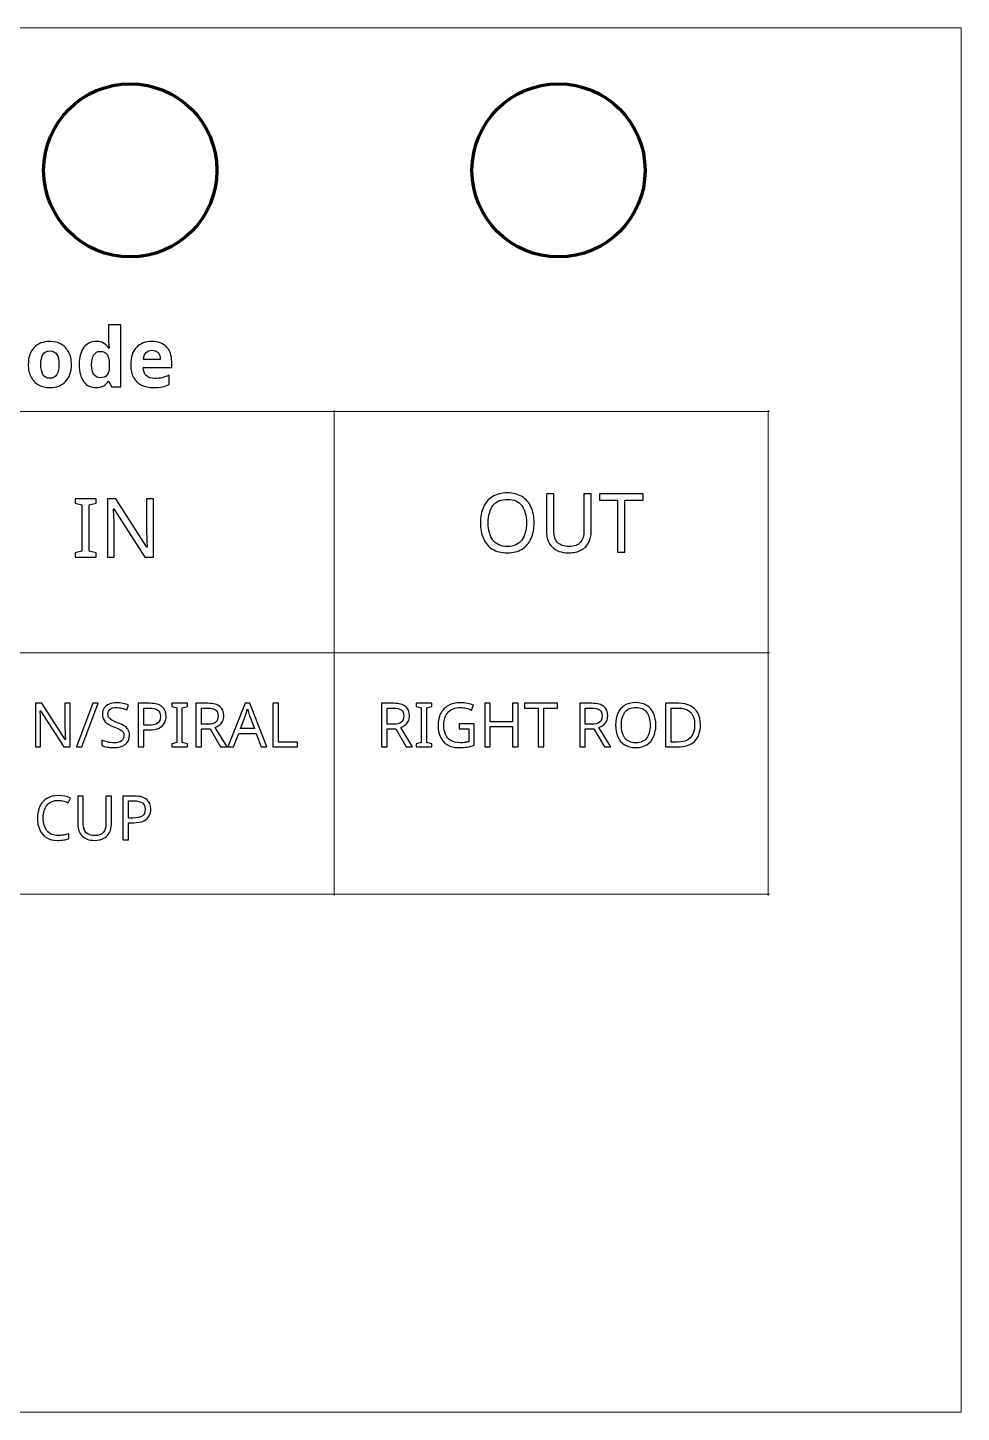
# Model space of a CAD drawing. Header units: inches. Extents: x -6.7 to 20.3, y -5.6 to 12.6.
# Drawn here: x 3.803 to 6.35, y -5.561 to -1.784 of the extents above; entities that cross this region are included whole.
import ezdxf

# ---------------------------------------------------------------- set-up
doc = ezdxf.new("R2010")
doc.units = ezdxf.units.IN
doc.header["$MEASUREMENT"] = 0
doc.layers.add('Layer 1', color=7, linetype='Continuous')

msp = doc.modelspace()

# ---------------------------------------------------------------- linework, layer by layer
at = {"layer": 'Layer 1', "color": 252, "lineweight": 18}
msp.add_lwpolyline([(-6.2482, -5.5607), (6.3502, -5.5607), (6.3502, -1.7839), (-6.2482, -1.7839), (-6.2482, -5.5607)], close=True, dxfattribs=at)
at = {"layer": 'Layer 1', "color": 61, "lineweight": 140}
msp.add_ellipse((4.0829, -2.1731), major_axis=(0, 0.2362), ratio=1, dxfattribs=at)
at = {"layer": 'Layer 1', "color": 62, "lineweight": 140}
msp.add_ellipse((5.2513, -2.1731), major_axis=(0, 0.2362), ratio=1, dxfattribs=at)
at = {"layer": 'Layer 1', "color": 250}
for points, knots in [([(3.9892, -2.7657), (3.9757, -2.7657), (3.9647, -2.7604), (3.9563, -2.7498), (3.9478, -2.7392), (3.9436, -2.7236), (3.9436, -2.703), (3.9436, -2.6821), (3.9479, -2.6664), (3.9565, -2.6558), (3.9651, -2.6452), (3.9763, -2.6399), (3.9903, -2.6399), (3.9989, -2.6399), (4.0058, -2.6416), (4.0112, -2.645), (4.0165, -2.6484), (4.0209, -2.6527), (4.0243, -2.6577), (4.0243, -2.6577), (4.0254, -2.6577), (4.0254, -2.6577), (4.0249, -2.655), (4.0245, -2.6513), (4.0242, -2.6465), (4.0238, -2.6417), (4.0236, -2.6372), (4.0236, -2.6332), (4.0236, -2.6332), (4.0236, -2.5946), (4.0236, -2.5946), (4.0236, -2.5946), (4.0574, -2.5946), (4.0574, -2.5946), (4.0574, -2.5946), (4.0574, -2.7635), (4.0574, -2.7635), (4.0574, -2.7635), (4.0316, -2.7635), (4.0316, -2.7635), (4.0316, -2.7635), (4.0249, -2.7477), (4.0249, -2.7477), (4.0249, -2.7477), (4.0236, -2.7477), (4.0236, -2.7477), (4.0205, -2.7527), (4.0162, -2.757), (4.0107, -2.7605), (4.0052, -2.7639), (3.9981, -2.7657), (3.9892, -2.7657)], [0, 0, 0, 0, 0.058824, 0.058824, 0.058824, 0.117647, 0.117647, 0.117647, 0.176471, 0.176471, 0.176471, 0.235294, 0.235294, 0.235294, 0.294118, 0.294118, 0.294118, 0.352941, 0.352941, 0.352941, 0.411765, 0.411765, 0.411765, 0.470588, 0.470588, 0.470588, 0.529412, 0.529412, 0.529412, 0.588235, 0.588235, 0.588235, 0.647059, 0.647059, 0.647059, 0.705882, 0.705882, 0.705882, 0.764706, 0.764706, 0.764706, 0.823529, 0.823529, 0.823529, 0.882353, 0.882353, 0.882353, 0.941176, 0.941176, 0.941176, 1, 1, 1, 1]), ([(3.9225, -2.7026), (3.9225, -2.7227), (3.9172, -2.7383), (3.9066, -2.7492), (3.896, -2.7602), (3.8816, -2.7657), (3.8634, -2.7657), (3.852, -2.7657), (3.8419, -2.7632), (3.833, -2.7584), (3.8242, -2.7535), (3.8173, -2.7463), (3.8123, -2.7369), (3.8072, -2.7275), (3.8047, -2.7161), (3.8047, -2.7026), (3.8047, -2.6824), (3.81, -2.6669), (3.8206, -2.6561), (3.8312, -2.6453), (3.8457, -2.6399), (3.864, -2.6399), (3.8755, -2.6399), (3.8855, -2.6423), (3.8943, -2.6471), (3.903, -2.652), (3.9099, -2.659), (3.9149, -2.6684), (3.92, -2.6777), (3.9225, -2.6891), (3.9225, -2.7026)], [0, 0, 0, 0, 0.1, 0.1, 0.1, 0.2, 0.2, 0.2, 0.3, 0.3, 0.3, 0.4, 0.4, 0.4, 0.5, 0.5, 0.5, 0.6, 0.6, 0.6, 0.7, 0.7, 0.7, 0.8, 0.8, 0.8, 0.9, 0.9, 0.9, 1, 1, 1, 1]), ([(4.1416, -2.6399), (4.1585, -2.6399), (4.1718, -2.6447), (4.1815, -2.6541), (4.1912, -2.6636), (4.1961, -2.6772), (4.1961, -2.695), (4.1961, -2.695), (4.1961, -2.7112), (4.1961, -2.7112), (4.1961, -2.7112), (4.1181, -2.7112), (4.1181, -2.7112), (4.1185, -2.7204), (4.1213, -2.7277), (4.1266, -2.7329), (4.1319, -2.7382), (4.1395, -2.7408), (4.1494, -2.7408), (4.1569, -2.7408), (4.1638, -2.7401), (4.1701, -2.7386), (4.1763, -2.7371), (4.1826, -2.7349), (4.1892, -2.7319), (4.1892, -2.7319), (4.1892, -2.757), (4.1892, -2.757), (4.1832, -2.76), (4.1769, -2.7622), (4.1703, -2.7636), (4.1636, -2.765), (4.1555, -2.7657), (4.1458, -2.7657), (4.1338, -2.7657), (4.1232, -2.7634), (4.1139, -2.7589), (4.1047, -2.7544), (4.0974, -2.7475), (4.0921, -2.7384), (4.0867, -2.7292), (4.0841, -2.7176), (4.0841, -2.7037), (4.0841, -2.6825), (4.0893, -2.6666), (4.0999, -2.6559), (4.1105, -2.6452), (4.1244, -2.6399), (4.1416, -2.6399)], [0, 0, 0, 0, 0.0625, 0.0625, 0.0625, 0.125, 0.125, 0.125, 0.1875, 0.1875, 0.1875, 0.25, 0.25, 0.25, 0.3125, 0.3125, 0.3125, 0.375, 0.375, 0.375, 0.4375, 0.4375, 0.4375, 0.5, 0.5, 0.5, 0.5625, 0.5625, 0.5625, 0.625, 0.625, 0.625, 0.6875, 0.6875, 0.6875, 0.75, 0.75, 0.75, 0.8125, 0.8125, 0.8125, 0.875, 0.875, 0.875, 0.9375, 0.9375, 0.9375, 1, 1, 1, 1]), ([(3.8389, -2.7026), (3.8389, -2.7144), (3.8409, -2.7237), (3.8447, -2.7302), (3.8486, -2.7368), (3.8549, -2.7401), (3.8638, -2.7401), (3.8724, -2.7401), (3.8786, -2.7368), (3.8825, -2.7302), (3.8863, -2.7237), (3.8883, -2.7144), (3.8883, -2.7026), (3.8883, -2.6906), (3.8863, -2.6814), (3.8825, -2.675), (3.8786, -2.6687), (3.8723, -2.6655), (3.8636, -2.6655), (3.8549, -2.6655), (3.8486, -2.6687), (3.8447, -2.675), (3.8409, -2.6814), (3.8389, -2.6906), (3.8389, -2.7026)], [0, 0, 0, 0, 0.125, 0.125, 0.125, 0.25, 0.25, 0.25, 0.375, 0.375, 0.375, 0.5, 0.5, 0.5, 0.625, 0.625, 0.625, 0.75, 0.75, 0.75, 0.875, 0.875, 0.875, 1, 1, 1, 1]), ([(4.0009, -2.7388), (4.01, -2.7388), (4.0163, -2.7362), (4.0201, -2.7309), (4.0238, -2.7257), (4.0257, -2.7176), (4.0258, -2.7068), (4.0258, -2.7068), (4.0258, -2.7032), (4.0258, -2.7032), (4.0258, -2.6915), (4.0241, -2.6826), (4.0205, -2.6764), (4.0169, -2.6701), (4.0103, -2.667), (4.0007, -2.667), (3.9935, -2.667), (3.9878, -2.6701), (3.9837, -2.6764), (3.9796, -2.6826), (3.9776, -2.6916), (3.9776, -2.7035), (3.9776, -2.7153), (3.9796, -2.7242), (3.9837, -2.73), (3.9878, -2.7359), (3.9935, -2.7388), (4.0009, -2.7388)], [0, 0, 0, 0, 0.111111, 0.111111, 0.111111, 0.222222, 0.222222, 0.222222, 0.333333, 0.333333, 0.333333, 0.444444, 0.444444, 0.444444, 0.555556, 0.555556, 0.555556, 0.666667, 0.666667, 0.666667, 0.777778, 0.777778, 0.777778, 0.888889, 0.888889, 0.888889, 1, 1, 1, 1]), ([(4.1425, -2.6637), (4.1358, -2.6637), (4.1304, -2.6658), (4.1262, -2.67), (4.1219, -2.6742), (4.1195, -2.6805), (4.1189, -2.6888), (4.1189, -2.6888), (4.1647, -2.6888), (4.1647, -2.6888), (4.1646, -2.6815), (4.1627, -2.6755), (4.1591, -2.6708), (4.1554, -2.6661), (4.1499, -2.6637), (4.1425, -2.6637)], [0, 0, 0, 0, 0.2, 0.2, 0.2, 0.4, 0.4, 0.4, 0.6, 0.6, 0.6, 0.8, 0.8, 0.8, 1, 1, 1, 1]), ([(5.1848, -3.1345), (5.1848, -3.1509), (5.182, -3.1653), (5.1765, -3.1775), (5.1709, -3.1897), (5.1627, -3.1992), (5.1519, -3.2061), (5.1411, -3.2129), (5.1277, -3.2163), (5.1117, -3.2163), (5.0952, -3.2163), (5.0816, -3.2129), (5.0707, -3.2061), (5.0598, -3.1992), (5.0517, -3.1897), (5.0464, -3.1774), (5.041, -3.1651), (5.0384, -3.1507), (5.0384, -3.1343), (5.0384, -3.118), (5.041, -3.1038), (5.0464, -3.0916), (5.0517, -3.0795), (5.0598, -3.07), (5.0707, -3.0632), (5.0816, -3.0564), (5.0953, -3.0529), (5.1119, -3.0529), (5.1278, -3.0529), (5.1411, -3.0563), (5.1519, -3.0631), (5.1627, -3.0698), (5.1709, -3.0793), (5.1765, -3.0915), (5.182, -3.1037), (5.1848, -3.1181), (5.1848, -3.1345)], [0, 0, 0, 0, 0.083333, 0.083333, 0.083333, 0.166667, 0.166667, 0.166667, 0.25, 0.25, 0.25, 0.333333, 0.333333, 0.333333, 0.416667, 0.416667, 0.416667, 0.5, 0.5, 0.5, 0.583333, 0.583333, 0.583333, 0.666667, 0.666667, 0.666667, 0.75, 0.75, 0.75, 0.833333, 0.833333, 0.833333, 0.916667, 0.916667, 0.916667, 1, 1, 1, 1]), ([(5.3406, -3.1581), (5.3406, -3.169), (5.3384, -3.1789), (5.3339, -3.1877), (5.3295, -3.1965), (5.3227, -3.2035), (5.3136, -3.2086), (5.3045, -3.2137), (5.2929, -3.2163), (5.2788, -3.2163), (5.2591, -3.2163), (5.2441, -3.2109), (5.2338, -3.2002), (5.2235, -3.1894), (5.2184, -3.1752), (5.2184, -3.1576), (5.2184, -3.1576), (5.2184, -3.0554), (5.2184, -3.0554), (5.2184, -3.0554), (5.2384, -3.0554), (5.2384, -3.0554), (5.2384, -3.0554), (5.2384, -3.1583), (5.2384, -3.1583), (5.2384, -3.1712), (5.2418, -3.1812), (5.2487, -3.1883), (5.2556, -3.1954), (5.266, -3.1989), (5.2799, -3.1989), (5.2943, -3.1989), (5.3047, -3.1951), (5.3111, -3.1875), (5.3176, -3.1799), (5.3208, -3.1701), (5.3208, -3.1581), (5.3208, -3.1581), (5.3208, -3.0554), (5.3208, -3.0554), (5.3208, -3.0554), (5.3406, -3.0554), (5.3406, -3.0554), (5.3406, -3.0554), (5.3406, -3.1581), (5.3406, -3.1581)], [0, 0, 0, 0, 0.066667, 0.066667, 0.066667, 0.133333, 0.133333, 0.133333, 0.2, 0.2, 0.2, 0.266667, 0.266667, 0.266667, 0.333333, 0.333333, 0.333333, 0.4, 0.4, 0.4, 0.466667, 0.466667, 0.466667, 0.533333, 0.533333, 0.533333, 0.6, 0.6, 0.6, 0.666667, 0.666667, 0.666667, 0.733333, 0.733333, 0.733333, 0.8, 0.8, 0.8, 0.866667, 0.866667, 0.866667, 0.933333, 0.933333, 0.933333, 1, 1, 1, 1]), ([(5.4326, -3.2141), (5.4326, -3.2141), (5.4126, -3.2141), (5.4126, -3.2141), (5.4126, -3.2141), (5.4126, -3.0729), (5.4126, -3.0729), (5.4126, -3.0729), (5.363, -3.0729), (5.363, -3.0729), (5.363, -3.0729), (5.363, -3.0554), (5.363, -3.0554), (5.363, -3.0554), (5.4819, -3.0554), (5.4819, -3.0554), (5.4819, -3.0554), (5.4819, -3.0729), (5.4819, -3.0729), (5.4819, -3.0729), (5.4326, -3.0729), (5.4326, -3.0729), (5.4326, -3.0729), (5.4326, -3.2141), (5.4326, -3.2141)], [0, 0, 0, 0, 0.125, 0.125, 0.125, 0.25, 0.25, 0.25, 0.375, 0.375, 0.375, 0.5, 0.5, 0.5, 0.625, 0.625, 0.625, 0.75, 0.75, 0.75, 0.875, 0.875, 0.875, 1, 1, 1, 1]), ([(3.9898, -3.2279), (3.9898, -3.2279), (3.9325, -3.2279), (3.9325, -3.2279), (3.9325, -3.2279), (3.9325, -3.2163), (3.9325, -3.2163), (3.9325, -3.2163), (3.9511, -3.2121), (3.9511, -3.2121), (3.9511, -3.2121), (3.9511, -3.0852), (3.9511, -3.0852), (3.9511, -3.0852), (3.9325, -3.0808), (3.9325, -3.0808), (3.9325, -3.0808), (3.9325, -3.0692), (3.9325, -3.0692), (3.9325, -3.0692), (3.9898, -3.0692), (3.9898, -3.0692), (3.9898, -3.0692), (3.9898, -3.0808), (3.9898, -3.0808), (3.9898, -3.0808), (3.9711, -3.0852), (3.9711, -3.0852), (3.9711, -3.0852), (3.9711, -3.2121), (3.9711, -3.2121), (3.9711, -3.2121), (3.9898, -3.2163), (3.9898, -3.2163), (3.9898, -3.2163), (3.9898, -3.2279), (3.9898, -3.2279)], [0, 0, 0, 0, 0.083333, 0.083333, 0.083333, 0.166667, 0.166667, 0.166667, 0.25, 0.25, 0.25, 0.333333, 0.333333, 0.333333, 0.416667, 0.416667, 0.416667, 0.5, 0.5, 0.5, 0.583333, 0.583333, 0.583333, 0.666667, 0.666667, 0.666667, 0.75, 0.75, 0.75, 0.833333, 0.833333, 0.833333, 0.916667, 0.916667, 0.916667, 1, 1, 1, 1]), ([(4.1462, -3.2279), (4.1462, -3.2279), (4.1229, -3.2279), (4.1229, -3.2279), (4.1229, -3.2279), (4.038, -3.0961), (4.038, -3.0961), (4.038, -3.0961), (4.0371, -3.0961), (4.0371, -3.0961), (4.0374, -3.1013), (4.0378, -3.1077), (4.0382, -3.1154), (4.0387, -3.1231), (4.0389, -3.1311), (4.0389, -3.1392), (4.0389, -3.1392), (4.0389, -3.2279), (4.0389, -3.2279), (4.0389, -3.2279), (4.0205, -3.2279), (4.0205, -3.2279), (4.0205, -3.2279), (4.0205, -3.0692), (4.0205, -3.0692), (4.0205, -3.0692), (4.0436, -3.0692), (4.0436, -3.0692), (4.0436, -3.0692), (4.1282, -3.2006), (4.1282, -3.2006), (4.1282, -3.2006), (4.1291, -3.2006), (4.1291, -3.2006), (4.129, -3.1982), (4.1288, -3.1946), (4.1286, -3.1899), (4.1283, -3.1851), (4.1281, -3.18), (4.1279, -3.1743), (4.1277, -3.1687), (4.1276, -3.1635), (4.1276, -3.1588), (4.1276, -3.1588), (4.1276, -3.0692), (4.1276, -3.0692), (4.1276, -3.0692), (4.1462, -3.0692), (4.1462, -3.0692), (4.1462, -3.0692), (4.1462, -3.2279), (4.1462, -3.2279)], [0, 0, 0, 0, 0.058824, 0.058824, 0.058824, 0.117647, 0.117647, 0.117647, 0.176471, 0.176471, 0.176471, 0.235294, 0.235294, 0.235294, 0.294118, 0.294118, 0.294118, 0.352941, 0.352941, 0.352941, 0.411765, 0.411765, 0.411765, 0.470588, 0.470588, 0.470588, 0.529412, 0.529412, 0.529412, 0.588235, 0.588235, 0.588235, 0.647059, 0.647059, 0.647059, 0.705882, 0.705882, 0.705882, 0.764706, 0.764706, 0.764706, 0.823529, 0.823529, 0.823529, 0.882353, 0.882353, 0.882353, 0.941176, 0.941176, 0.941176, 1, 1, 1, 1]), ([(5.0595, -3.1345), (5.0595, -3.1545), (5.0637, -3.1702), (5.0721, -3.1817), (5.0806, -3.1932), (5.0938, -3.1989), (5.1117, -3.1989), (5.1298, -3.1989), (5.1429, -3.1932), (5.1512, -3.1817), (5.1595, -3.1702), (5.1637, -3.1545), (5.1637, -3.1345), (5.1637, -3.1145), (5.1595, -3.0988), (5.1512, -3.0875), (5.1429, -3.0762), (5.1298, -3.0705), (5.1119, -3.0705), (5.094, -3.0705), (5.0808, -3.0762), (5.0722, -3.0875), (5.0637, -3.0988), (5.0595, -3.1145), (5.0595, -3.1345)], [0, 0, 0, 0, 0.125, 0.125, 0.125, 0.25, 0.25, 0.25, 0.375, 0.375, 0.375, 0.5, 0.5, 0.5, 0.625, 0.625, 0.625, 0.75, 0.75, 0.75, 0.875, 0.875, 0.875, 1, 1, 1, 1]), ([(4.0807, -3.714), (4.0807, -3.7246), (4.0769, -3.7328), (4.0692, -3.7387), (4.0615, -3.7446), (4.0512, -3.7475), (4.0382, -3.7475), (4.0315, -3.7475), (4.0254, -3.747), (4.0197, -3.746), (4.014, -3.745), (4.0093, -3.7436), (4.0055, -3.7418), (4.0055, -3.7418), (4.0055, -3.7275), (4.0055, -3.7275), (4.0095, -3.7293), (4.0145, -3.7309), (4.0204, -3.7323), (4.0264, -3.7338), (4.0325, -3.7345), (4.0389, -3.7345), (4.0477, -3.7345), (4.0544, -3.7328), (4.0589, -3.7293), (4.0634, -3.7259), (4.0657, -3.7212), (4.0657, -3.7153), (4.0657, -3.7114), (4.0649, -3.7082), (4.0632, -3.7055), (4.0615, -3.7028), (4.0587, -3.7004), (4.0546, -3.6981), (4.0505, -3.6958), (4.0449, -3.6934), (4.0377, -3.6908), (4.0276, -3.6872), (4.0199, -3.6827), (4.0148, -3.6773), (4.0096, -3.672), (4.007, -3.6647), (4.007, -3.6555), (4.007, -3.6492), (4.0086, -3.6438), (4.0119, -3.6393), (4.0151, -3.6348), (4.0195, -3.6313), (4.0253, -3.6288), (4.031, -3.6264), (4.0376, -3.6252), (4.045, -3.6252), (4.0516, -3.6252), (4.0576, -3.6258), (4.063, -3.627), (4.0685, -3.6282), (4.0734, -3.6298), (4.0779, -3.6318), (4.0779, -3.6318), (4.0732, -3.6447), (4.0732, -3.6447), (4.0691, -3.6429), (4.0646, -3.6414), (4.0598, -3.6402), (4.0549, -3.6389), (4.0499, -3.6383), (4.0447, -3.6383), (4.0372, -3.6383), (4.0316, -3.6399), (4.0279, -3.6431), (4.0241, -3.6463), (4.0222, -3.6504), (4.0222, -3.6557), (4.0222, -3.6597), (4.023, -3.663), (4.0247, -3.6657), (4.0264, -3.6683), (4.0291, -3.6707), (4.0329, -3.6728), (4.0366, -3.6749), (4.0417, -3.6772), (4.0482, -3.6797), (4.0552, -3.6822), (4.0611, -3.685), (4.0659, -3.6879), (4.0708, -3.6909), (4.0744, -3.6944), (4.0769, -3.6985), (4.0794, -3.7026), (4.0807, -3.7078), (4.0807, -3.714)], [0, 0, 0, 0, 0.033333, 0.033333, 0.033333, 0.066667, 0.066667, 0.066667, 0.1, 0.1, 0.1, 0.133333, 0.133333, 0.133333, 0.166667, 0.166667, 0.166667, 0.2, 0.2, 0.2, 0.233333, 0.233333, 0.233333, 0.266667, 0.266667, 0.266667, 0.3, 0.3, 0.3, 0.333333, 0.333333, 0.333333, 0.366667, 0.366667, 0.366667, 0.4, 0.4, 0.4, 0.433333, 0.433333, 0.433333, 0.466667, 0.466667, 0.466667, 0.5, 0.5, 0.5, 0.533333, 0.533333, 0.533333, 0.566667, 0.566667, 0.566667, 0.6, 0.6, 0.6, 0.633333, 0.633333, 0.633333, 0.666667, 0.666667, 0.666667, 0.7, 0.7, 0.7, 0.733333, 0.733333, 0.733333, 0.766667, 0.766667, 0.766667, 0.8, 0.8, 0.8, 0.833333, 0.833333, 0.833333, 0.866667, 0.866667, 0.866667, 0.9, 0.9, 0.9, 0.933333, 0.933333, 0.933333, 0.966667, 0.966667, 0.966667, 1, 1, 1, 1]), ([(4.9802, -3.683), (4.9802, -3.683), (5.0214, -3.683), (5.0214, -3.683), (5.0214, -3.683), (5.0214, -3.7413), (5.0214, -3.7413), (5.015, -3.7434), (5.0085, -3.745), (5.0019, -3.746), (4.9953, -3.747), (4.9879, -3.7475), (4.9796, -3.7475), (4.9672, -3.7475), (4.9568, -3.745), (4.9484, -3.7401), (4.94, -3.7351), (4.9335, -3.7281), (4.9291, -3.7189), (4.9248, -3.7098), (4.9226, -3.6989), (4.9226, -3.6863), (4.9226, -3.6739), (4.925, -3.6631), (4.9299, -3.654), (4.9348, -3.6449), (4.9418, -3.6378), (4.951, -3.6328), (4.9601, -3.6277), (4.9712, -3.6252), (4.9842, -3.6252), (4.9909, -3.6252), (4.9972, -3.6258), (5.0031, -3.627), (5.0091, -3.6282), (5.0146, -3.6299), (5.0197, -3.6322), (5.0197, -3.6322), (5.0141, -3.6452), (5.0141, -3.6452), (5.0098, -3.6433), (5.0051, -3.6417), (4.9998, -3.6403), (4.9945, -3.639), (4.9891, -3.6383), (4.9834, -3.6383), (4.9692, -3.6383), (4.9581, -3.6426), (4.9501, -3.6512), (4.9422, -3.6597), (4.9382, -3.6714), (4.9382, -3.6863), (4.9382, -3.6958), (4.9398, -3.7041), (4.9428, -3.7114), (4.9459, -3.7187), (4.9507, -3.7244), (4.9572, -3.7284), (4.9638, -3.7325), (4.9724, -3.7345), (4.9831, -3.7345), (4.9883, -3.7345), (4.9927, -3.7342), (4.9964, -3.7337), (5.0001, -3.7331), (5.0034, -3.7324), (5.0064, -3.7317), (5.0064, -3.7317), (5.0064, -3.6963), (5.0064, -3.6963), (5.0064, -3.6963), (4.9802, -3.6963), (4.9802, -3.6963), (4.9802, -3.6963), (4.9802, -3.683), (4.9802, -3.683)], [0, 0, 0, 0, 0.04, 0.04, 0.04, 0.08, 0.08, 0.08, 0.12, 0.12, 0.12, 0.16, 0.16, 0.16, 0.2, 0.2, 0.2, 0.24, 0.24, 0.24, 0.28, 0.28, 0.28, 0.32, 0.32, 0.32, 0.36, 0.36, 0.36, 0.4, 0.4, 0.4, 0.44, 0.44, 0.44, 0.48, 0.48, 0.48, 0.52, 0.52, 0.52, 0.56, 0.56, 0.56, 0.6, 0.6, 0.6, 0.64, 0.64, 0.64, 0.68, 0.68, 0.68, 0.72, 0.72, 0.72, 0.76, 0.76, 0.76, 0.8, 0.8, 0.8, 0.84, 0.84, 0.84, 0.88, 0.88, 0.88, 0.92, 0.92, 0.92, 0.96, 0.96, 0.96, 1, 1, 1, 1]), ([(5.5169, -3.6862), (5.5169, -3.6985), (5.5148, -3.7093), (5.5106, -3.7184), (5.5065, -3.7276), (5.5003, -3.7347), (5.4922, -3.7398), (5.4841, -3.7449), (5.4741, -3.7475), (5.4621, -3.7475), (5.4497, -3.7475), (5.4395, -3.7449), (5.4313, -3.7398), (5.4231, -3.7347), (5.4171, -3.7276), (5.4131, -3.7183), (5.4091, -3.7091), (5.4071, -3.6983), (5.4071, -3.686), (5.4071, -3.6738), (5.4091, -3.6631), (5.4131, -3.654), (5.4171, -3.6449), (5.4231, -3.6378), (5.4313, -3.6327), (5.4395, -3.6276), (5.4498, -3.625), (5.4622, -3.625), (5.4741, -3.625), (5.4841, -3.6275), (5.4922, -3.6326), (5.5003, -3.6376), (5.5065, -3.6448), (5.5106, -3.6539), (5.5148, -3.6631), (5.5169, -3.6738), (5.5169, -3.6862)], [0, 0, 0, 0, 0.083333, 0.083333, 0.083333, 0.166667, 0.166667, 0.166667, 0.25, 0.25, 0.25, 0.333333, 0.333333, 0.333333, 0.416667, 0.416667, 0.416667, 0.5, 0.5, 0.5, 0.583333, 0.583333, 0.583333, 0.666667, 0.666667, 0.666667, 0.75, 0.75, 0.75, 0.833333, 0.833333, 0.833333, 0.916667, 0.916667, 0.916667, 1, 1, 1, 1]), ([(3.9189, -3.7458), (3.9189, -3.7458), (3.9014, -3.7458), (3.9014, -3.7458), (3.9014, -3.7458), (3.8377, -3.647), (3.8377, -3.647), (3.8377, -3.647), (3.837, -3.647), (3.837, -3.647), (3.8372, -3.6509), (3.8375, -3.6557), (3.8379, -3.6615), (3.8382, -3.6673), (3.8384, -3.6732), (3.8384, -3.6793), (3.8384, -3.6793), (3.8384, -3.7458), (3.8384, -3.7458), (3.8384, -3.7458), (3.8245, -3.7458), (3.8245, -3.7458), (3.8245, -3.7458), (3.8245, -3.6268), (3.8245, -3.6268), (3.8245, -3.6268), (3.8419, -3.6268), (3.8419, -3.6268), (3.8419, -3.6268), (3.9054, -3.7253), (3.9054, -3.7253), (3.9054, -3.7253), (3.906, -3.7253), (3.906, -3.7253), (3.9059, -3.7236), (3.9058, -3.7209), (3.9056, -3.7173), (3.9054, -3.7138), (3.9053, -3.7099), (3.9051, -3.7057), (3.9049, -3.7014), (3.9049, -3.6976), (3.9049, -3.694), (3.9049, -3.694), (3.9049, -3.6268), (3.9049, -3.6268), (3.9049, -3.6268), (3.9189, -3.6268), (3.9189, -3.6268), (3.9189, -3.6268), (3.9189, -3.7458), (3.9189, -3.7458)], [0, 0, 0, 0, 0.058824, 0.058824, 0.058824, 0.117647, 0.117647, 0.117647, 0.176471, 0.176471, 0.176471, 0.235294, 0.235294, 0.235294, 0.294118, 0.294118, 0.294118, 0.352941, 0.352941, 0.352941, 0.411765, 0.411765, 0.411765, 0.470588, 0.470588, 0.470588, 0.529412, 0.529412, 0.529412, 0.588235, 0.588235, 0.588235, 0.647059, 0.647059, 0.647059, 0.705882, 0.705882, 0.705882, 0.764706, 0.764706, 0.764706, 0.823529, 0.823529, 0.823529, 0.882353, 0.882353, 0.882353, 0.941176, 0.941176, 0.941176, 1, 1, 1, 1]), ([(3.9954, -3.6268), (3.9954, -3.6268), (3.951, -3.7458), (3.951, -3.7458), (3.951, -3.7458), (3.9367, -3.7458), (3.9367, -3.7458), (3.9367, -3.7458), (3.981, -3.6268), (3.981, -3.6268), (3.981, -3.6268), (3.9954, -3.6268), (3.9954, -3.6268)], [0, 0, 0, 0, 0.25, 0.25, 0.25, 0.5, 0.5, 0.5, 0.75, 0.75, 0.75, 1, 1, 1, 1]), ([(4.1362, -3.6268), (4.1517, -3.6268), (4.1631, -3.6299), (4.1702, -3.636), (4.1773, -3.6421), (4.1808, -3.6507), (4.1808, -3.6618), (4.1808, -3.6684), (4.1794, -3.6745), (4.1764, -3.6803), (4.1735, -3.686), (4.1685, -3.6906), (4.1616, -3.6942), (4.1547, -3.6977), (4.1452, -3.6995), (4.1334, -3.6995), (4.1334, -3.6995), (4.1197, -3.6995), (4.1197, -3.6995), (4.1197, -3.6995), (4.1197, -3.7458), (4.1197, -3.7458), (4.1197, -3.7458), (4.1047, -3.7458), (4.1047, -3.7458), (4.1047, -3.7458), (4.1047, -3.6268), (4.1047, -3.6268), (4.1047, -3.6268), (4.1362, -3.6268), (4.1362, -3.6268)], [0, 0, 0, 0, 0.1, 0.1, 0.1, 0.2, 0.2, 0.2, 0.3, 0.3, 0.3, 0.4, 0.4, 0.4, 0.5, 0.5, 0.5, 0.6, 0.6, 0.6, 0.7, 0.7, 0.7, 0.8, 0.8, 0.8, 0.9, 0.9, 0.9, 1, 1, 1, 1]), ([(4.1349, -3.6397), (4.1349, -3.6397), (4.1197, -3.6397), (4.1197, -3.6397), (4.1197, -3.6397), (4.1197, -3.6867), (4.1197, -3.6867), (4.1197, -3.6867), (4.1317, -3.6867), (4.1317, -3.6867), (4.143, -3.6867), (4.1515, -3.6848), (4.157, -3.6812), (4.1626, -3.6775), (4.1654, -3.6713), (4.1654, -3.6625), (4.1654, -3.6548), (4.1629, -3.6491), (4.158, -3.6453), (4.1531, -3.6416), (4.1454, -3.6397), (4.1349, -3.6397)], [0, 0, 0, 0, 0.142857, 0.142857, 0.142857, 0.285714, 0.285714, 0.285714, 0.428571, 0.428571, 0.428571, 0.571429, 0.571429, 0.571429, 0.714286, 0.714286, 0.714286, 0.857143, 0.857143, 0.857143, 1, 1, 1, 1]), ([(4.239, -3.7458), (4.239, -3.7458), (4.196, -3.7458), (4.196, -3.7458), (4.196, -3.7458), (4.196, -3.7372), (4.196, -3.7372), (4.196, -3.7372), (4.21, -3.734), (4.21, -3.734), (4.21, -3.734), (4.21, -3.6388), (4.21, -3.6388), (4.21, -3.6388), (4.196, -3.6355), (4.196, -3.6355), (4.196, -3.6355), (4.196, -3.6268), (4.196, -3.6268), (4.196, -3.6268), (4.239, -3.6268), (4.239, -3.6268), (4.239, -3.6268), (4.239, -3.6355), (4.239, -3.6355), (4.239, -3.6355), (4.225, -3.6388), (4.225, -3.6388), (4.225, -3.6388), (4.225, -3.734), (4.225, -3.734), (4.225, -3.734), (4.239, -3.7372), (4.239, -3.7372), (4.239, -3.7372), (4.239, -3.7458), (4.239, -3.7458)], [0, 0, 0, 0, 0.083333, 0.083333, 0.083333, 0.166667, 0.166667, 0.166667, 0.25, 0.25, 0.25, 0.333333, 0.333333, 0.333333, 0.416667, 0.416667, 0.416667, 0.5, 0.5, 0.5, 0.583333, 0.583333, 0.583333, 0.666667, 0.666667, 0.666667, 0.75, 0.75, 0.75, 0.833333, 0.833333, 0.833333, 0.916667, 0.916667, 0.916667, 1, 1, 1, 1]), ([(4.2948, -3.6268), (4.3096, -3.6268), (4.3205, -3.6296), (4.3276, -3.6353), (4.3346, -3.6409), (4.3382, -3.6493), (4.3382, -3.6607), (4.3382, -3.667), (4.337, -3.6723), (4.3347, -3.6765), (4.3323, -3.6807), (4.3294, -3.6841), (4.3258, -3.6866), (4.3221, -3.6891), (4.3183, -3.6911), (4.3143, -3.6925), (4.3143, -3.6925), (4.347, -3.7458), (4.347, -3.7458), (4.347, -3.7458), (4.3295, -3.7458), (4.3295, -3.7458), (4.3295, -3.7458), (4.3007, -3.6967), (4.3007, -3.6967), (4.3007, -3.6967), (4.277, -3.6967), (4.277, -3.6967), (4.277, -3.6967), (4.277, -3.7458), (4.277, -3.7458), (4.277, -3.7458), (4.262, -3.7458), (4.262, -3.7458), (4.262, -3.7458), (4.262, -3.6268), (4.262, -3.6268), (4.262, -3.6268), (4.2948, -3.6268), (4.2948, -3.6268)], [0, 0, 0, 0, 0.076923, 0.076923, 0.076923, 0.153846, 0.153846, 0.153846, 0.230769, 0.230769, 0.230769, 0.307692, 0.307692, 0.307692, 0.384615, 0.384615, 0.384615, 0.461538, 0.461538, 0.461538, 0.538462, 0.538462, 0.538462, 0.615385, 0.615385, 0.615385, 0.692308, 0.692308, 0.692308, 0.769231, 0.769231, 0.769231, 0.846154, 0.846154, 0.846154, 0.923077, 0.923077, 0.923077, 1, 1, 1, 1]), ([(4.294, -3.6398), (4.294, -3.6398), (4.277, -3.6398), (4.277, -3.6398), (4.277, -3.6398), (4.277, -3.684), (4.277, -3.684), (4.277, -3.684), (4.2948, -3.684), (4.2948, -3.684), (4.3045, -3.684), (4.3116, -3.6821), (4.316, -3.6783), (4.3205, -3.6744), (4.3227, -3.6688), (4.3227, -3.6613), (4.3227, -3.6536), (4.3203, -3.648), (4.3157, -3.6448), (4.311, -3.6415), (4.3038, -3.6398), (4.294, -3.6398)], [0, 0, 0, 0, 0.142857, 0.142857, 0.142857, 0.285714, 0.285714, 0.285714, 0.428571, 0.428571, 0.428571, 0.571429, 0.571429, 0.571429, 0.714286, 0.714286, 0.714286, 0.857143, 0.857143, 0.857143, 1, 1, 1, 1]), ([(4.4403, -3.7458), (4.4403, -3.7458), (4.426, -3.709), (4.426, -3.709), (4.426, -3.709), (4.3788, -3.709), (4.3788, -3.709), (4.3788, -3.709), (4.3647, -3.7458), (4.3647, -3.7458), (4.3647, -3.7458), (4.3495, -3.7458), (4.3495, -3.7458), (4.3495, -3.7458), (4.396, -3.6263), (4.396, -3.6263), (4.396, -3.6263), (4.4095, -3.6263), (4.4095, -3.6263), (4.4095, -3.6263), (4.4558, -3.7458), (4.4558, -3.7458), (4.4558, -3.7458), (4.4403, -3.7458), (4.4403, -3.7458)], [0, 0, 0, 0, 0.125, 0.125, 0.125, 0.25, 0.25, 0.25, 0.375, 0.375, 0.375, 0.5, 0.5, 0.5, 0.625, 0.625, 0.625, 0.75, 0.75, 0.75, 0.875, 0.875, 0.875, 1, 1, 1, 1]), ([(4.4082, -3.6597), (4.4078, -3.6588), (4.4073, -3.6572), (4.4065, -3.6548), (4.4057, -3.6525), (4.405, -3.6501), (4.4043, -3.6476), (4.4035, -3.6451), (4.403, -3.6432), (4.4025, -3.6418), (4.4017, -3.6453), (4.4008, -3.6486), (4.3998, -3.6519), (4.3988, -3.6552), (4.398, -3.6578), (4.3973, -3.6597), (4.3973, -3.6597), (4.3838, -3.6957), (4.3838, -3.6957), (4.3838, -3.6957), (4.4215, -3.6957), (4.4215, -3.6957), (4.4215, -3.6957), (4.4082, -3.6597), (4.4082, -3.6597)], [0, 0, 0, 0, 0.125, 0.125, 0.125, 0.25, 0.25, 0.25, 0.375, 0.375, 0.375, 0.5, 0.5, 0.5, 0.625, 0.625, 0.625, 0.75, 0.75, 0.75, 0.875, 0.875, 0.875, 1, 1, 1, 1]), ([(4.4722, -3.7458), (4.4722, -3.7458), (4.4722, -3.6268), (4.4722, -3.6268), (4.4722, -3.6268), (4.4872, -3.6268), (4.4872, -3.6268), (4.4872, -3.6268), (4.4872, -3.7325), (4.4872, -3.7325), (4.4872, -3.7325), (4.5392, -3.7325), (4.5392, -3.7325), (4.5392, -3.7325), (4.5392, -3.7458), (4.5392, -3.7458), (4.5392, -3.7458), (4.4722, -3.7458), (4.4722, -3.7458)], [0, 0, 0, 0, 0.166667, 0.166667, 0.166667, 0.333333, 0.333333, 0.333333, 0.5, 0.5, 0.5, 0.666667, 0.666667, 0.666667, 0.833333, 0.833333, 0.833333, 1, 1, 1, 1]), ([(4.8012, -3.6268), (4.816, -3.6268), (4.8269, -3.6296), (4.834, -3.6353), (4.841, -3.6409), (4.8446, -3.6493), (4.8446, -3.6607), (4.8446, -3.667), (4.8434, -3.6723), (4.8411, -3.6765), (4.8387, -3.6807), (4.8358, -3.6841), (4.8322, -3.6866), (4.8285, -3.6891), (4.8247, -3.6911), (4.8207, -3.6925), (4.8207, -3.6925), (4.8534, -3.7458), (4.8534, -3.7458), (4.8534, -3.7458), (4.8359, -3.7458), (4.8359, -3.7458), (4.8359, -3.7458), (4.8071, -3.6967), (4.8071, -3.6967), (4.8071, -3.6967), (4.7834, -3.6967), (4.7834, -3.6967), (4.7834, -3.6967), (4.7834, -3.7458), (4.7834, -3.7458), (4.7834, -3.7458), (4.7684, -3.7458), (4.7684, -3.7458), (4.7684, -3.7458), (4.7684, -3.6268), (4.7684, -3.6268), (4.7684, -3.6268), (4.8012, -3.6268), (4.8012, -3.6268)], [0, 0, 0, 0, 0.076923, 0.076923, 0.076923, 0.153846, 0.153846, 0.153846, 0.230769, 0.230769, 0.230769, 0.307692, 0.307692, 0.307692, 0.384615, 0.384615, 0.384615, 0.461538, 0.461538, 0.461538, 0.538462, 0.538462, 0.538462, 0.615385, 0.615385, 0.615385, 0.692308, 0.692308, 0.692308, 0.769231, 0.769231, 0.769231, 0.846154, 0.846154, 0.846154, 0.923077, 0.923077, 0.923077, 1, 1, 1, 1]), ([(4.8004, -3.6398), (4.8004, -3.6398), (4.7834, -3.6398), (4.7834, -3.6398), (4.7834, -3.6398), (4.7834, -3.684), (4.7834, -3.684), (4.7834, -3.684), (4.8012, -3.684), (4.8012, -3.684), (4.8109, -3.684), (4.818, -3.6821), (4.8224, -3.6783), (4.8268, -3.6744), (4.8291, -3.6688), (4.8291, -3.6613), (4.8291, -3.6536), (4.8267, -3.648), (4.8221, -3.6448), (4.8174, -3.6415), (4.8102, -3.6398), (4.8004, -3.6398)], [0, 0, 0, 0, 0.142857, 0.142857, 0.142857, 0.285714, 0.285714, 0.285714, 0.428571, 0.428571, 0.428571, 0.571429, 0.571429, 0.571429, 0.714286, 0.714286, 0.714286, 0.857143, 0.857143, 0.857143, 1, 1, 1, 1]), ([(4.9056, -3.7458), (4.9056, -3.7458), (4.8626, -3.7458), (4.8626, -3.7458), (4.8626, -3.7458), (4.8626, -3.7372), (4.8626, -3.7372), (4.8626, -3.7372), (4.8766, -3.734), (4.8766, -3.734), (4.8766, -3.734), (4.8766, -3.6388), (4.8766, -3.6388), (4.8766, -3.6388), (4.8626, -3.6355), (4.8626, -3.6355), (4.8626, -3.6355), (4.8626, -3.6268), (4.8626, -3.6268), (4.8626, -3.6268), (4.9056, -3.6268), (4.9056, -3.6268), (4.9056, -3.6268), (4.9056, -3.6355), (4.9056, -3.6355), (4.9056, -3.6355), (4.8916, -3.6388), (4.8916, -3.6388), (4.8916, -3.6388), (4.8916, -3.734), (4.8916, -3.734), (4.8916, -3.734), (4.9056, -3.7372), (4.9056, -3.7372), (4.9056, -3.7372), (4.9056, -3.7458), (4.9056, -3.7458)], [0, 0, 0, 0, 0.083333, 0.083333, 0.083333, 0.166667, 0.166667, 0.166667, 0.25, 0.25, 0.25, 0.333333, 0.333333, 0.333333, 0.416667, 0.416667, 0.416667, 0.5, 0.5, 0.5, 0.583333, 0.583333, 0.583333, 0.666667, 0.666667, 0.666667, 0.75, 0.75, 0.75, 0.833333, 0.833333, 0.833333, 0.916667, 0.916667, 0.916667, 1, 1, 1, 1]), ([(5.1409, -3.7458), (5.1409, -3.7458), (5.1259, -3.7458), (5.1259, -3.7458), (5.1259, -3.7458), (5.1259, -3.6903), (5.1259, -3.6903), (5.1259, -3.6903), (5.0649, -3.6903), (5.0649, -3.6903), (5.0649, -3.6903), (5.0649, -3.7458), (5.0649, -3.7458), (5.0649, -3.7458), (5.0499, -3.7458), (5.0499, -3.7458), (5.0499, -3.7458), (5.0499, -3.6268), (5.0499, -3.6268), (5.0499, -3.6268), (5.0649, -3.6268), (5.0649, -3.6268), (5.0649, -3.6268), (5.0649, -3.6772), (5.0649, -3.6772), (5.0649, -3.6772), (5.1259, -3.6772), (5.1259, -3.6772), (5.1259, -3.6772), (5.1259, -3.6268), (5.1259, -3.6268), (5.1259, -3.6268), (5.1409, -3.6268), (5.1409, -3.6268), (5.1409, -3.6268), (5.1409, -3.7458), (5.1409, -3.7458)], [0, 0, 0, 0, 0.083333, 0.083333, 0.083333, 0.166667, 0.166667, 0.166667, 0.25, 0.25, 0.25, 0.333333, 0.333333, 0.333333, 0.416667, 0.416667, 0.416667, 0.5, 0.5, 0.5, 0.583333, 0.583333, 0.583333, 0.666667, 0.666667, 0.666667, 0.75, 0.75, 0.75, 0.833333, 0.833333, 0.833333, 0.916667, 0.916667, 0.916667, 1, 1, 1, 1]), ([(5.2111, -3.7458), (5.2111, -3.7458), (5.1961, -3.7458), (5.1961, -3.7458), (5.1961, -3.7458), (5.1961, -3.64), (5.1961, -3.64), (5.1961, -3.64), (5.1589, -3.64), (5.1589, -3.64), (5.1589, -3.64), (5.1589, -3.6268), (5.1589, -3.6268), (5.1589, -3.6268), (5.2481, -3.6268), (5.2481, -3.6268), (5.2481, -3.6268), (5.2481, -3.64), (5.2481, -3.64), (5.2481, -3.64), (5.2111, -3.64), (5.2111, -3.64), (5.2111, -3.64), (5.2111, -3.7458), (5.2111, -3.7458)], [0, 0, 0, 0, 0.125, 0.125, 0.125, 0.25, 0.25, 0.25, 0.375, 0.375, 0.375, 0.5, 0.5, 0.5, 0.625, 0.625, 0.625, 0.75, 0.75, 0.75, 0.875, 0.875, 0.875, 1, 1, 1, 1]), ([(5.3422, -3.6268), (5.357, -3.6268), (5.3679, -3.6296), (5.375, -3.6353), (5.382, -3.6409), (5.3856, -3.6493), (5.3856, -3.6607), (5.3856, -3.667), (5.3844, -3.6723), (5.3821, -3.6765), (5.3797, -3.6807), (5.3768, -3.6841), (5.3731, -3.6866), (5.3695, -3.6891), (5.3657, -3.6911), (5.3617, -3.6925), (5.3617, -3.6925), (5.3944, -3.7458), (5.3944, -3.7458), (5.3944, -3.7458), (5.3769, -3.7458), (5.3769, -3.7458), (5.3769, -3.7458), (5.3481, -3.6967), (5.3481, -3.6967), (5.3481, -3.6967), (5.3244, -3.6967), (5.3244, -3.6967), (5.3244, -3.6967), (5.3244, -3.7458), (5.3244, -3.7458), (5.3244, -3.7458), (5.3094, -3.7458), (5.3094, -3.7458), (5.3094, -3.7458), (5.3094, -3.6268), (5.3094, -3.6268), (5.3094, -3.6268), (5.3422, -3.6268), (5.3422, -3.6268)], [0, 0, 0, 0, 0.076923, 0.076923, 0.076923, 0.153846, 0.153846, 0.153846, 0.230769, 0.230769, 0.230769, 0.307692, 0.307692, 0.307692, 0.384615, 0.384615, 0.384615, 0.461538, 0.461538, 0.461538, 0.538462, 0.538462, 0.538462, 0.615385, 0.615385, 0.615385, 0.692308, 0.692308, 0.692308, 0.769231, 0.769231, 0.769231, 0.846154, 0.846154, 0.846154, 0.923077, 0.923077, 0.923077, 1, 1, 1, 1]), ([(5.3414, -3.6398), (5.3414, -3.6398), (5.3244, -3.6398), (5.3244, -3.6398), (5.3244, -3.6398), (5.3244, -3.684), (5.3244, -3.684), (5.3244, -3.684), (5.3422, -3.684), (5.3422, -3.684), (5.3519, -3.684), (5.359, -3.6821), (5.3634, -3.6783), (5.3678, -3.6744), (5.3701, -3.6688), (5.3701, -3.6613), (5.3701, -3.6536), (5.3677, -3.648), (5.3631, -3.6448), (5.3584, -3.6415), (5.3512, -3.6398), (5.3414, -3.6398)], [0, 0, 0, 0, 0.142857, 0.142857, 0.142857, 0.285714, 0.285714, 0.285714, 0.428571, 0.428571, 0.428571, 0.571429, 0.571429, 0.571429, 0.714286, 0.714286, 0.714286, 0.857143, 0.857143, 0.857143, 1, 1, 1, 1]), ([(5.4229, -3.6862), (5.4229, -3.7012), (5.4261, -3.713), (5.4324, -3.7216), (5.4387, -3.7302), (5.4486, -3.7345), (5.4621, -3.7345), (5.4756, -3.7345), (5.4855, -3.7302), (5.4917, -3.7216), (5.498, -3.713), (5.5011, -3.7012), (5.5011, -3.6862), (5.5011, -3.6712), (5.498, -3.6594), (5.4917, -3.6509), (5.4855, -3.6424), (5.4757, -3.6382), (5.4622, -3.6382), (5.4488, -3.6382), (5.4389, -3.6424), (5.4325, -3.6509), (5.4261, -3.6594), (5.4229, -3.6712), (5.4229, -3.6862)], [0, 0, 0, 0, 0.125, 0.125, 0.125, 0.25, 0.25, 0.25, 0.375, 0.375, 0.375, 0.5, 0.5, 0.5, 0.625, 0.625, 0.625, 0.75, 0.75, 0.75, 0.875, 0.875, 0.875, 1, 1, 1, 1]), ([(5.6386, -3.6852), (5.6386, -3.7053), (5.6331, -3.7204), (5.6221, -3.7306), (5.6112, -3.7408), (5.596, -3.7458), (5.5764, -3.7458), (5.5764, -3.7458), (5.5432, -3.7458), (5.5432, -3.7458), (5.5432, -3.7458), (5.5432, -3.6268), (5.5432, -3.6268), (5.5432, -3.6268), (5.5799, -3.6268), (5.5799, -3.6268), (5.5919, -3.6268), (5.6023, -3.6291), (5.6111, -3.6335), (5.6198, -3.6379), (5.6266, -3.6445), (5.6314, -3.6531), (5.6362, -3.6617), (5.6386, -3.6724), (5.6386, -3.6852)], [0, 0, 0, 0, 0.125, 0.125, 0.125, 0.25, 0.25, 0.25, 0.375, 0.375, 0.375, 0.5, 0.5, 0.5, 0.625, 0.625, 0.625, 0.75, 0.75, 0.75, 0.875, 0.875, 0.875, 1, 1, 1, 1]), ([(5.6227, -3.6857), (5.6227, -3.6698), (5.6188, -3.6581), (5.611, -3.6508), (5.6031, -3.6434), (5.5921, -3.6397), (5.5777, -3.6397), (5.5777, -3.6397), (5.5582, -3.6397), (5.5582, -3.6397), (5.5582, -3.6397), (5.5582, -3.733), (5.5582, -3.733), (5.5582, -3.733), (5.5744, -3.733), (5.5744, -3.733), (5.6066, -3.733), (5.6227, -3.7172), (5.6227, -3.6857)], [0, 0, 0, 0, 0.166667, 0.166667, 0.166667, 0.333333, 0.333333, 0.333333, 0.5, 0.5, 0.5, 0.666667, 0.666667, 0.666667, 0.833333, 0.833333, 0.833333, 1, 1, 1, 1]), ([(3.8867, -3.8915), (3.8739, -3.8915), (3.8639, -3.8958), (3.8565, -3.9043), (3.8492, -3.9129), (3.8455, -3.9246), (3.8455, -3.9395), (3.8455, -3.9543), (3.8489, -3.966), (3.8558, -3.9746), (3.8626, -3.9832), (3.8729, -3.9875), (3.8865, -3.9875), (3.8917, -3.9875), (3.8967, -3.9871), (3.9014, -3.9862), (3.906, -3.9853), (3.9106, -3.9842), (3.915, -3.9828), (3.915, -3.9828), (3.915, -3.9958), (3.915, -3.9958), (3.9106, -3.9975), (3.906, -3.9987), (3.9013, -3.9995), (3.8966, -4.0003), (3.8909, -4.0007), (3.8844, -4.0007), (3.8722, -4.0007), (3.8621, -3.9982), (3.854, -3.9932), (3.8459, -3.9882), (3.8398, -3.9811), (3.8358, -3.9718), (3.8317, -3.9626), (3.8297, -3.9518), (3.8297, -3.9393), (3.8297, -3.9273), (3.8319, -3.9168), (3.8363, -3.9076), (3.8407, -3.8984), (3.8471, -3.8913), (3.8557, -3.8861), (3.8642, -3.8809), (3.8746, -3.8783), (3.8869, -3.8783), (3.8994, -3.8783), (3.9104, -3.8807), (3.9197, -3.8853), (3.9197, -3.8853), (3.9137, -3.898), (3.9137, -3.898), (3.91, -3.8963), (3.9059, -3.8948), (3.9014, -3.8935), (3.8969, -3.8922), (3.892, -3.8915), (3.8867, -3.8915)], [0, 0, 0, 0, 0.052632, 0.052632, 0.052632, 0.105263, 0.105263, 0.105263, 0.157895, 0.157895, 0.157895, 0.210526, 0.210526, 0.210526, 0.263158, 0.263158, 0.263158, 0.315789, 0.315789, 0.315789, 0.368421, 0.368421, 0.368421, 0.421053, 0.421053, 0.421053, 0.473684, 0.473684, 0.473684, 0.526316, 0.526316, 0.526316, 0.578947, 0.578947, 0.578947, 0.631579, 0.631579, 0.631579, 0.684211, 0.684211, 0.684211, 0.736842, 0.736842, 0.736842, 0.789474, 0.789474, 0.789474, 0.842105, 0.842105, 0.842105, 0.894737, 0.894737, 0.894737, 0.947368, 0.947368, 0.947368, 1, 1, 1, 1]), ([(4.0315, -3.957), (4.0315, -3.9652), (4.0299, -3.9726), (4.0265, -3.9793), (4.0232, -3.9859), (4.0181, -3.9911), (4.0113, -3.9949), (4.0044, -3.9988), (3.9957, -4.0007), (3.9852, -4.0007), (3.9704, -4.0007), (3.9592, -3.9966), (3.9514, -3.9886), (3.9437, -3.9805), (3.9399, -3.9699), (3.9399, -3.9567), (3.9399, -3.9567), (3.9399, -3.88), (3.9399, -3.88), (3.9399, -3.88), (3.9549, -3.88), (3.9549, -3.88), (3.9549, -3.88), (3.9549, -3.9572), (3.9549, -3.9572), (3.9549, -3.9668), (3.9574, -3.9743), (3.9626, -3.9797), (3.9678, -3.985), (3.9756, -3.9877), (3.986, -3.9877), (3.9968, -3.9877), (4.0046, -3.9848), (4.0094, -3.9791), (4.0143, -3.9734), (4.0167, -3.966), (4.0167, -3.957), (4.0167, -3.957), (4.0167, -3.88), (4.0167, -3.88), (4.0167, -3.88), (4.0315, -3.88), (4.0315, -3.88), (4.0315, -3.88), (4.0315, -3.957), (4.0315, -3.957)], [0, 0, 0, 0, 0.066667, 0.066667, 0.066667, 0.133333, 0.133333, 0.133333, 0.2, 0.2, 0.2, 0.266667, 0.266667, 0.266667, 0.333333, 0.333333, 0.333333, 0.4, 0.4, 0.4, 0.466667, 0.466667, 0.466667, 0.533333, 0.533333, 0.533333, 0.6, 0.6, 0.6, 0.666667, 0.666667, 0.666667, 0.733333, 0.733333, 0.733333, 0.8, 0.8, 0.8, 0.866667, 0.866667, 0.866667, 0.933333, 0.933333, 0.933333, 1, 1, 1, 1]), ([(4.0944, -3.88), (4.1099, -3.88), (4.1212, -3.8831), (4.1284, -3.8892), (4.1355, -3.8953), (4.139, -3.9039), (4.139, -3.915), (4.139, -3.9216), (4.1376, -3.9277), (4.1346, -3.9334), (4.1317, -3.9391), (4.1267, -3.9438), (4.1198, -3.9473), (4.1128, -3.9509), (4.1034, -3.9527), (4.0915, -3.9527), (4.0915, -3.9527), (4.0779, -3.9527), (4.0779, -3.9527), (4.0779, -3.9527), (4.0779, -3.999), (4.0779, -3.999), (4.0779, -3.999), (4.0629, -3.999), (4.0629, -3.999), (4.0629, -3.999), (4.0629, -3.88), (4.0629, -3.88), (4.0629, -3.88), (4.0944, -3.88), (4.0944, -3.88)], [0, 0, 0, 0, 0.1, 0.1, 0.1, 0.2, 0.2, 0.2, 0.3, 0.3, 0.3, 0.4, 0.4, 0.4, 0.5, 0.5, 0.5, 0.6, 0.6, 0.6, 0.7, 0.7, 0.7, 0.8, 0.8, 0.8, 0.9, 0.9, 0.9, 1, 1, 1, 1]), ([(4.093, -3.8928), (4.093, -3.8928), (4.0779, -3.8928), (4.0779, -3.8928), (4.0779, -3.8928), (4.0779, -3.9398), (4.0779, -3.9398), (4.0779, -3.9398), (4.0899, -3.9398), (4.0899, -3.9398), (4.1012, -3.9398), (4.1096, -3.938), (4.1152, -3.9343), (4.1207, -3.9307), (4.1235, -3.9244), (4.1235, -3.9157), (4.1235, -3.908), (4.1211, -3.9023), (4.1162, -3.8985), (4.1113, -3.8947), (4.1036, -3.8928), (4.093, -3.8928)], [0, 0, 0, 0, 0.142857, 0.142857, 0.142857, 0.285714, 0.285714, 0.285714, 0.428571, 0.428571, 0.428571, 0.571429, 0.571429, 0.571429, 0.714286, 0.714286, 0.714286, 0.857143, 0.857143, 0.857143, 1, 1, 1, 1])]:
    msp.add_open_spline(points, degree=3, knots=knots, dxfattribs=at)
at = {"layer": 'Layer 1', "color": 250, "lineweight": 18}
for points, knots in [([(1.0823, -2.8307), (1.0823, -2.8307), (1.0858, -2.8307), (1.0858, -2.8307), (1.0858, -2.8307), (2.2702, -2.8307), (2.2702, -2.8307), (2.2702, -2.8307), (3.4547, -2.8307), (3.4547, -2.8307), (3.4547, -2.8307), (4.6391, -2.8307), (4.6391, -2.8307), (4.6391, -2.8307), (5.8236, -2.8307), (5.8236, -2.8307), (5.8236, -2.8307), (5.827, -2.8307), (5.827, -2.8307)], [0, 0, 0, 0, 0.166667, 0.166667, 0.166667, 0.333333, 0.333333, 0.333333, 0.5, 0.5, 0.5, 0.666667, 0.666667, 0.666667, 0.833333, 0.833333, 0.833333, 1, 1, 1, 1]), ([(4.6391, -4.151), (4.6391, -4.151), (4.6391, -4.1475), (4.6391, -4.1475), (4.6391, -4.1475), (4.6391, -3.4891), (4.6391, -3.4891), (4.6391, -3.4891), (4.6391, -2.8307), (4.6391, -2.8307), (4.6391, -2.8307), (4.6391, -2.8273), (4.6391, -2.8273)], [0, 0, 0, 0, 0.25, 0.25, 0.25, 0.5, 0.5, 0.5, 0.75, 0.75, 0.75, 1, 1, 1, 1]), ([(5.8236, -4.151), (5.8236, -4.151), (5.8236, -4.1475), (5.8236, -4.1475), (5.8236, -4.1475), (5.8236, -3.4891), (5.8236, -3.4891), (5.8236, -3.4891), (5.8236, -2.8307), (5.8236, -2.8307), (5.8236, -2.8307), (5.8236, -2.8273), (5.8236, -2.8273)], [0, 0, 0, 0, 0.25, 0.25, 0.25, 0.5, 0.5, 0.5, 0.75, 0.75, 0.75, 1, 1, 1, 1]), ([(1.0823, -3.4891), (1.0823, -3.4891), (1.0858, -3.4891), (1.0858, -3.4891), (1.0858, -3.4891), (2.2702, -3.4891), (2.2702, -3.4891), (2.2702, -3.4891), (3.4547, -3.4891), (3.4547, -3.4891), (3.4547, -3.4891), (4.6391, -3.4891), (4.6391, -3.4891), (4.6391, -3.4891), (5.8236, -3.4891), (5.8236, -3.4891), (5.8236, -3.4891), (5.827, -3.4891), (5.827, -3.4891)], [0, 0, 0, 0, 0.166667, 0.166667, 0.166667, 0.333333, 0.333333, 0.333333, 0.5, 0.5, 0.5, 0.666667, 0.666667, 0.666667, 0.833333, 0.833333, 0.833333, 1, 1, 1, 1]), ([(1.0823, -4.1475), (1.0823, -4.1475), (1.0858, -4.1475), (1.0858, -4.1475), (1.0858, -4.1475), (2.2702, -4.1475), (2.2702, -4.1475), (2.2702, -4.1475), (3.4547, -4.1475), (3.4547, -4.1475), (3.4547, -4.1475), (4.6391, -4.1475), (4.6391, -4.1475), (4.6391, -4.1475), (5.8236, -4.1475), (5.8236, -4.1475), (5.8236, -4.1475), (5.827, -4.1475), (5.827, -4.1475)], [0, 0, 0, 0, 0.166667, 0.166667, 0.166667, 0.333333, 0.333333, 0.333333, 0.5, 0.5, 0.5, 0.666667, 0.666667, 0.666667, 0.833333, 0.833333, 0.833333, 1, 1, 1, 1])]:
    msp.add_open_spline(points, degree=3, knots=knots, dxfattribs=at)

doc.saveas('drawing.dxf')
